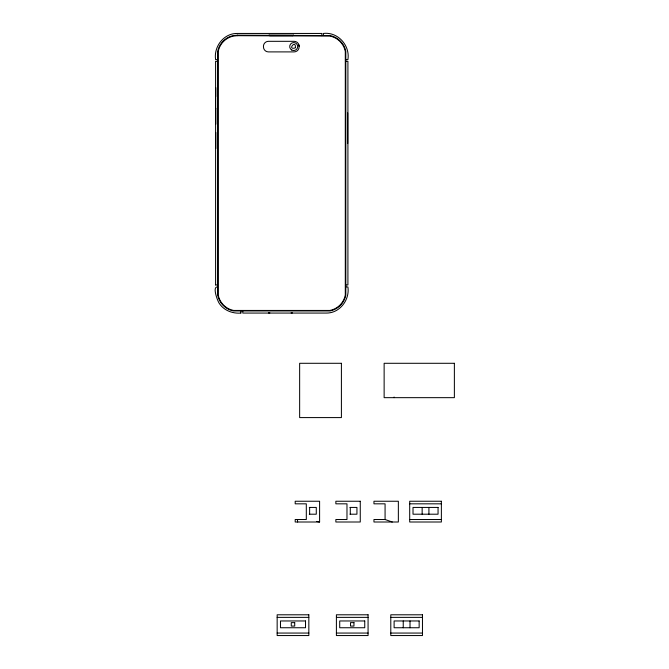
<?xml version="1.0" encoding="UTF-8"?>
<svg xmlns="http://www.w3.org/2000/svg" width="669" height="669" viewBox="0 0 669 669"><rect width="100%" height="100%" fill="white"/><g stroke="black" fill="none" stroke-linecap="round" stroke-linejoin="round"><path stroke-width="1" d="M215.594 107.107L215.594 96.319M215.594 109.064L215.594 107.868M242.839 311.353L242.763 313.067L326.138 313.067C339.651 313.36 349.895 299.946 347.913 286.959L346.199 286.901M240.899 313.008L240.974 311.353M295.389 47.658C296.074 39.045 286.825 50.309 295.138 47.959M293.54 35.131L292.788 35.683M292.955 35.649L269.749 35.758L269.155 35.206L293.382 35.206M237.453 35.164L233.456 35.557A20.053 20.053 0 0 0 217.701 51.312L217.701 295.196A20.053 20.053 0 0 0 233.456 310.951L330.051 310.951A20.053 20.053 0 0 0 345.806 295.196L345.806 51.312A20.053 20.053 0 0 0 330.051 35.557L237.453 35.164L237.478 35.683L329.951 36.076A19.526 19.526 0 0 1 345.296 51.413L345.296 295.096A19.526 19.526 0 0 1 329.951 310.441L233.556 310.441A19.526 19.526 0 0 1 218.219 295.096L218.219 51.413A19.526 19.526 0 0 1 233.556 36.076L237.478 35.683M215.803 284.994L217.308 284.919M217.308 286.892C212.19 286.692 217.584 301.067 219.265 303.383C223.931 310.483 232.62 313.786 240.899 313.067M346.199 59.633L347.913 59.591C350.222 45.459 337.845 31.652 323.411 33.45L323.411 35.164M321.831 33.45L237.37 33.45C223.847 33.149 213.603 46.596 215.594 59.591L217.308 59.666M346.199 61.305L347.913 61.305L347.913 284.986L346.199 284.944M268.428 312.9L269.891 312.9M291.082 312.9L292.47 312.9M409.696 503.824L441.373 503.824M309.304 507.428L316.278 507.428L316.278 514.202L309.304 514.202M349.962 507.428L356.937 507.428L356.937 514.202L349.962 514.202M385.076 519.512L373.954 519.512L373.954 522.004L398.356 522.004L398.356 501.248L373.954 501.248L373.954 503.824L385.076 503.824L385.076 519.512L392.26 522.004M409.696 519.512L441.373 519.512M319.598 522.004L295.196 522.004L295.196 519.512L306.31 519.512L306.31 503.824L295.196 503.824L295.196 501.248L319.598 501.248L319.598 522.004L316.529 521.427M277.158 617.37L308.835 617.37M336.398 617.37L368.075 617.37M390.788 617.37L422.465 617.37M277.158 633.058L308.835 633.058M336.398 633.058L368.075 633.058M390.788 633.058L422.465 633.058M217.308 61.364L215.594 61.289L215.594 285.002M268.997 35.131L269.39 35.616M297.421 519.512L297.638 522.004M321.831 33.5L321.881 35.683M428.921 507.428L428.921 514.202M422.147 507.428L422.147 514.202M410.013 620.966L410.013 627.748M403.24 620.966L403.24 627.748M394.091 397.035L394.091 397.662M350.297 507.428L350.297 514.202M347.679 112.91L347.679 143.584M309.63 507.428L309.63 514.202M215.803 87.689L215.803 96.386M215.803 108.018L215.803 124.208M215.803 132.403L215.803 148.593M299.102 46.295A4.976 4.976 0 0 0 294.126 41.319L268.445 41.319A4.976 4.976 0 0 0 263.636 45.007A7.384 7.384 0 0 0 263.469 46.922A4.976 4.976 0 0 0 268.445 51.898L294.126 51.898A4.976 4.976 0 0 0 299.102 46.922A7.384 7.384 0 0 0 298.926 45.007M341.407 363.292L299.645 363.292L299.645 417.59L341.407 417.59L341.407 363.292M454.376 363.292L384.131 363.292L384.131 397.662L454.376 397.662L454.376 363.292M360.265 501.248L335.863 501.248L335.863 503.824L346.977 503.824L346.977 519.512L335.863 519.512L335.863 522.004L360.265 522.004L360.265 501.248M441.373 501.248L409.696 501.248L409.696 522.004L441.373 522.004L441.373 501.248M438.053 507.428L413.016 507.428L413.016 514.202L438.053 514.202L438.053 507.428M308.835 614.794L277.158 614.794L277.158 635.55L308.835 635.55L308.835 614.794M368.075 614.794L336.398 614.794L336.398 635.55L368.075 635.55L368.075 614.794M422.465 614.794L390.788 614.794L390.788 635.55L422.465 635.55L422.465 614.794M305.516 620.966L280.478 620.966L280.478 627.748L305.516 627.748L305.516 620.966M364.747 620.966L339.718 620.966L339.718 627.748L364.747 627.748L364.747 620.966M419.145 620.966L394.108 620.966L394.108 627.748L419.145 627.748L419.145 620.966M294.728 622.63L291.266 622.63L291.266 626.084L294.728 626.084L294.728 622.63M353.96 622.63L350.506 622.63L350.506 626.084L353.96 626.084L353.96 622.63M291.701 50.008A3.989 3.989 0 0 0 297.688 46.554A3.989 3.989 0 0 0 291.701 43.1A3.989 3.989 0 0 0 291.701 50.008"/></g></svg>
